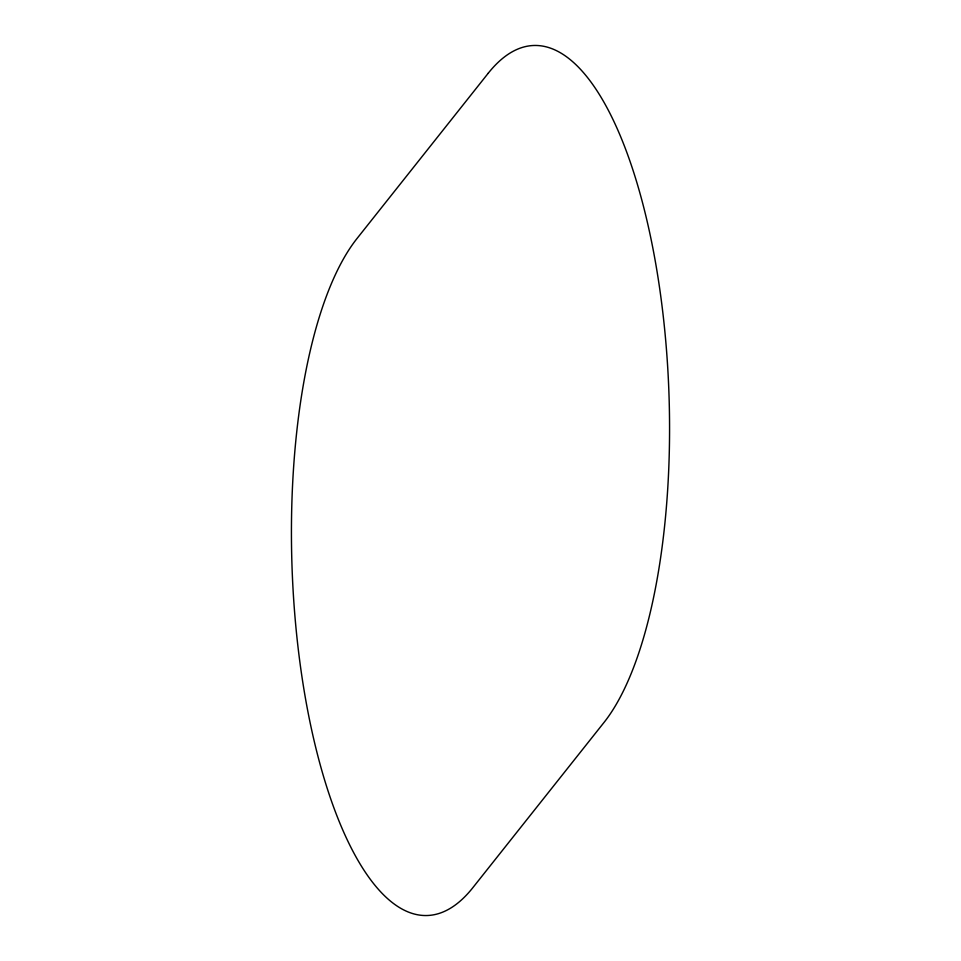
<?xml version="1.0" encoding="UTF-8"?>
<svg xmlns="http://www.w3.org/2000/svg" width="961" height="961" viewBox="0 0 961 961"><rect width="100%" height="100%" fill="white"/><g stroke="black" fill="none" stroke-linecap="round" stroke-linejoin="round"><path stroke-width="1.44" d="M488.164 73.312L357.168 238.316A352.795 123.008 88 0 0 305.838 700.521A352.795 123.008 88 0 0 472.836 887.688L603.832 722.684A352.795 123.008 88 0 0 655.162 260.479A352.795 123.008 88 0 0 488.164 73.312"/></g></svg>
